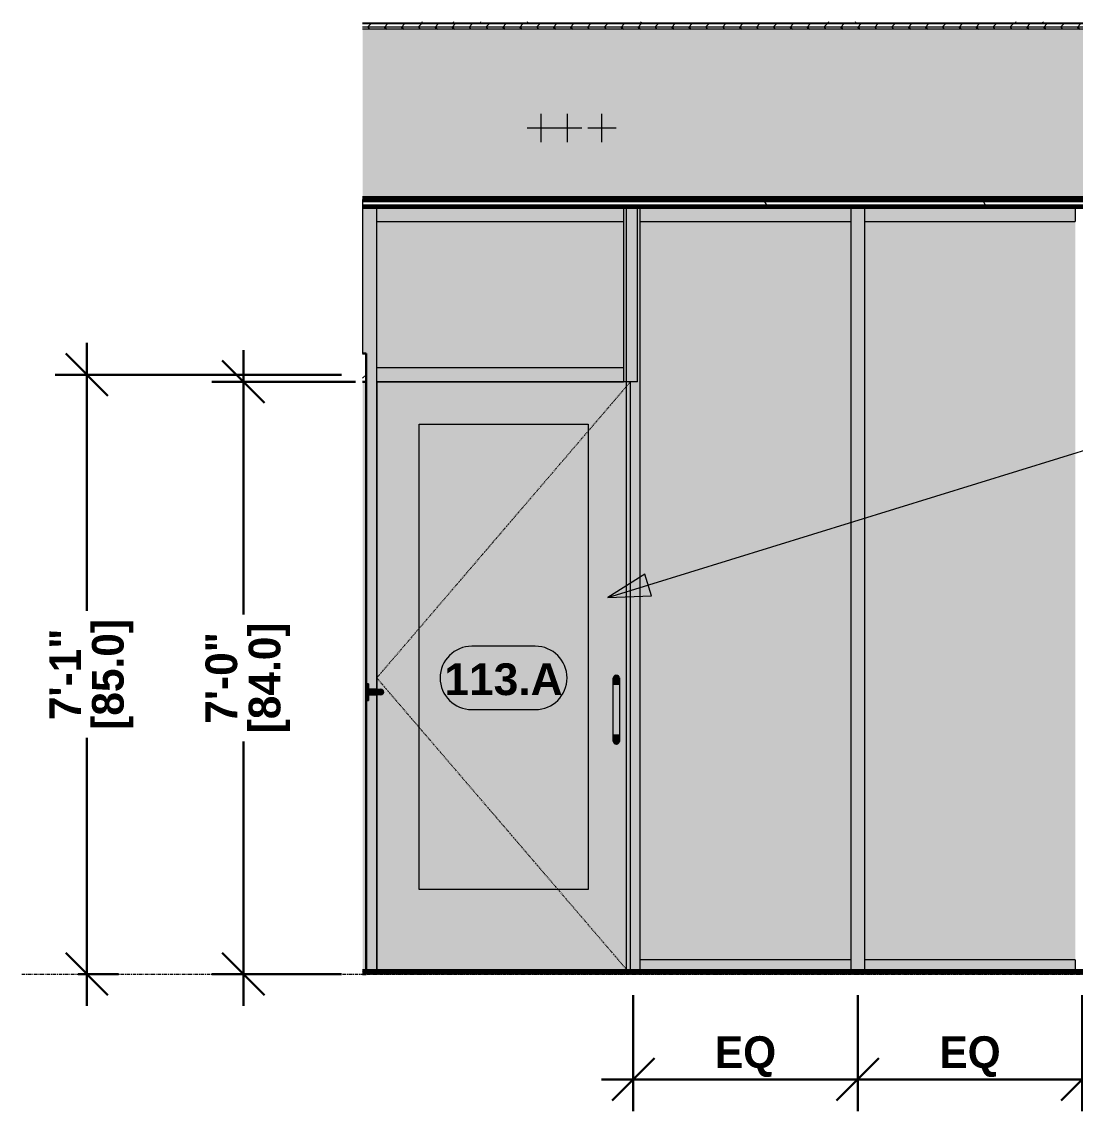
# Model space of a CAD drawing. Header units: inches. Extents: x -3547 to 717, y -19 to 229.
# Drawn here: x -982.1 to -832.6, y -19.5 to 135.1 of the extents above; entities that cross this region are included whole.
import ezdxf

# ---------------------------------------------------------------- set-up
doc = ezdxf.new("R2010")
doc.units = ezdxf.units.IN
doc.header["$MEASUREMENT"] = 0
doc.linetypes.add('Dash 1_16_', pattern=[0.125, 0.0625, -0.0625])
doc.linetypes.add('Grid Line 1_2_', pattern=[0.875, 0.5, -0.125, 0.125, -0.125])
for name, color, linetype, lineweight in [('0-5', 90, 'Continuous', 5), ('A-ANNO-DIMS-1', 211, 'Continuous', 30), ('A-CLNG-1', 7, 'Continuous', 18), ('A-CLNG-4', 10, 'Continuous', 60), ('A-CLNG-5', 251, 'Continuous', 5), ('A-CLNG-PATT-1', 250, 'Continuous', 9), ('A-DOOR', 31, 'Continuous', 18), ('A-DOOR-1', 31, 'Dash 1_16_', 9), ('A-DOOR-2', 31, 'Continuous', 9), ('A-DOOR-7', 31, 'Continuous', 30), ('A-DOOR-FRAM', 31, 'Continuous', 9), ('A-DOOR-FRAM-1', 31, 'Continuous', 18), ('A-DOOR-FRAM-4', 31, 'Continuous', 30), ('A-DOOR-GLAZ-1', 31, 'Continuous', 18), ('A-DOOR-IDEN', 31, 'Continuous', 9), ('A-FLOR-2', 8, 'Continuous', 5), ('A-FLOR-4', 10, 'Continuous', 60), ('A-FLOR-LEVL-1', 51, 'Grid Line 1_2_', 9), ('A-FLOR-MCUT-1', 7, 'Continuous', 18), ('A-FLOR-PATT-1', 250, 'Continuous', 9), ('A-FLOR-PATT-2', 253, 'Continuous', 9), ('A-FLOR-PATT-3', 252, 'Continuous', 9), ('A-GLAZ-CURT', 52, 'Continuous', 9), ('A-GLAZ-CWMG', 51, 'Continuous', 9), ('A-WALL', 113, 'Continuous', 18), ('G-ANNO-TEXT', 231, 'Continuous', 9), ('P-PIPE-CNTR', 3, 'Continuous', 9)]:
    doc.layers.add(name, color=color, linetype=linetype, lineweight=lineweight)
doc.styles.add('Arial_B', font='arialbd.ttf', dxfattribs={"height": 4.5})
doc.styles.add('Century Gothic_B', font='GOTHICB.TTF', dxfattribs={"height": 4.5})
doc.dimstyles.new('OD__1_16__Tol__', dxfattribs={"dimscale": 12, "dimtxt": 4.698757, "dimasz": 0.5, "dimexe": 0.375, "dimexo": 0.25, "dimgap": 0.0625, "dimtad": 1, "dimdec": 4, "dimrnd": 0.0625, "dimzin": 3, "dimdsep": 46, "dimlunit": 4, "dimtxsty": 'Century Gothic_B', "dimblk1": 'OBLIQUE', "dimblk2": 'OBLIQUE', "dimsah": 1, "dimcen": 0.09, "dimdle": 0.375, "dimazin": 0, "dimtfac": 1, "dimtdec": 4, "dimtix": 1, "dimtmove": 0, "dimatfit": 3, "dimfxl": 1, "dimtvp": 1, "dimtfill": 1, "dimfrac": 2, "dimtolj": 1, "dimtzin": 0, "dimlwd": 30, "dimlwe": 30, "dimarcsym": 2})
pattern_1 = [(0, (0, 0), (7.68, 1.92), [0.634, -5.126, 0.634, -5.126, -30.72]), (0, (0, 0), (7.68, 1.92), [-11.52, 0.634, -10.886, 0.634, -5.126, -13.44]), (0, (0, 0), (7.68, 1.92), [-28.8, 0.634, -3.206, 0.634, -8.966]), (120, (2.88, 0.96), (-5.50276878, 5.6910751), [0.634, -5.126, 0.634, -5.126, -30.72]), (120, (2.88, 0.96), (-5.50276878, 5.6910751), [-11.52, 0.634, -10.886, 0.634, -5.126, -13.44]), (120, (2.88, 0.96), (-5.50276878, 5.6910751), [-28.8, 0.634, -3.206, 0.634, -8.966]), (240, (3.84, 4.8), (-2.17723122, -7.6110751), [0.634, -5.126, 0.634, -5.126, -30.72]), (240, (3.84, 4.8), (-2.17723122, -7.6110751), [-11.52, 0.634, -10.886, 0.634, -5.126, -13.44]), (240, (3.84, 4.8), (-2.17723122, -7.6110751), [-28.8, 0.634, -3.206, 0.634, -8.966])]

# ---------------------------------------------------------------- blocks, each defined once
blk = doc.blocks.new('CTR - 1st Phase - Shell_rvt-3-INTERIOR ELEVATION - FITNESS ROOM _113_ - NORTH WALL')
at = {"layer": 'A-CLNG-5'}
blk.add_hatch(color=256, dxfattribs=at).paths.add_polyline_path([(11621.63, 109.5), (11641.24, 109.5), (11641.24, 109.88), (11644.16, 109.88), (11644.16, 110), (11474.15, 110), (11474.16, 109.5), (11608.15, 109.5)], flags=0)
at = {"layer": 'A-CLNG-PATT-1'}
h = blk.add_hatch(dxfattribs=at)
h.set_pattern_fill('FP_16', color=256, style=0, pattern_type=2)
h.set_pattern_definition([(0, (0, 0), (15.36, 3.84), [0.634, -10.886, 0.634, -10.886, -61.44]), (0, (0, 0), (15.36, 3.84), [-23.04, 0.634, -22.406, 0.634, -10.886, -26.88]), (0, (0, 0), (15.36, 3.84), [-57.6, 0.634, -7.046, 0.634, -18.566]), (120, (5.76, 1.92), (-11.0055376, 11.3821502), [0.634, -10.886, 0.634, -10.886, -61.44]), (120, (5.76, 1.92), (-11.0055376, 11.3821502), [-23.04, 0.634, -22.406, 0.634, -10.886, -26.88]), (120, (5.76, 1.92), (-11.0055376, 11.3821502), [-57.6, 0.634, -7.046, 0.634, -18.566]), (240, (7.68, 9.6), (-4.3544624, -15.2221502), [0.634, -10.886, 0.634, -10.886, -61.44]), (240, (7.68, 9.6), (-4.3544624, -15.2221502), [-23.04, 0.634, -22.406, 0.634, -10.886, -26.88]), (240, (7.68, 9.6), (-4.3544624, -15.2221502), [-57.6, 0.634, -7.046, 0.634, -18.566])])
h.paths.add_polyline_path([(11621.63, 108.87), (11641.24, 108.87), (11641.24, 109.5), (11474.15, 109.5), (11474.16, 108.87), (11608.14, 108.87)], flags=0)
at = {"layer": 'A-FLOR-2'}
blk.add_hatch(color=256, dxfattribs=at).paths.add_polyline_path([(11559.15, 134.75), (11644.16, 134.75), (11644.16, 134.87), (11474.15, 134.87), (11474.15, 134.75), (11516.65, 134.75)], flags=0)
at = {"layer": 'A-FLOR-PATT-1'}
h = blk.add_hatch(dxfattribs=at)
h.set_pattern_fill('FP_15', color=256, style=0, pattern_type=2)
h.set_pattern_definition([(135, (0, 0), (-2.12132034, -2.12132034), [])])
h.paths.add_polyline_path([(11637.99, 0), (11641.24, 0), (11641.24, 0.37), (11474.15, 0.37), (11474.16, 0), (11621.63, 0)], flags=0)
at = {"layer": 'A-FLOR-PATT-2'}
h = blk.add_hatch(dxfattribs=at)
h.set_pattern_fill('FP_13', color=256, style=0, pattern_type=2)
h.set_pattern_definition(pattern_1)
h.paths.add_polyline_path([(11644.16, 134.87), (11644.16, 135.06), (11474.15, 135.06), (11474.15, 134.87), (11559.15, 134.87)], flags=0)
h = blk.add_hatch(dxfattribs=at)
h.set_pattern_fill('FP_14', color=256, style=0, pattern_type=2)
h.set_pattern_definition([(0, (0, 0), (0, 2.399), []), (315, (0, 0), (2.3985062, 0), [3.393, -3.393]), (45, (0, 0), (2.3985062, 0), [3.393, -3.393])])
h.paths.add_polyline_path([(11559.15, 134), (11644.16, 134), (11644.16, 134.75), (11474.15, 134.75), (11474.15, 134), (11516.65, 134)], flags=0)
h = blk.add_hatch(dxfattribs=at)
h.set_pattern_fill('FP_13', color=256, style=0, pattern_type=2)
h.set_pattern_definition(pattern_1)
h.paths.add_polyline_path([(11516.65, -0.02), (11644.16, -0.02), (11644.16, 0), (11474.15, 0), (11474.15, -0.02), (11495.4, -0.02)], flags=0)
at = {"layer": 'A-FLOR-PATT-3'}
h = blk.add_hatch(dxfattribs=at)
h.set_pattern_fill('FP_12', color=256, style=0, pattern_type=2)
h.set_pattern_definition([(161.57, (0.24, 0.24), (-1.920451243, 0.000150352), [0, -13.661, 1.517, 0]), (18.43, (-0.24, 0.24), (-1.920451243, -0.000150352), [0, -13.661, 1.517, 0]), (108.43, (0.24, 0.24), (0.959969074, -4.80073665), [4.553, -10.625]), (71.57, (-0.24, 0.24), (0.959969074, 4.80073665), [4.553, -10.625])])
h.paths.add_polyline_path([(11474.15, 110), (11644.16, 110), (11644.16, 134), (11474.15, 134), (11474.15, 122.29)], flags=0)
at = {"layer": 'A-CLNG-1'}
blk.add_line((11644.16, 109.5), (11474.15, 109.5), dxfattribs=at)
at = {"layer": 'A-CLNG-4'}
for p, q in [((11644.16, 110), (11474.15, 110)), ((11474.15, 108.87), (11644.16, 108.87))]:
    blk.add_line(p, q, dxfattribs=at)
at = {"layer": 'A-FLOR-4'}
for p, q in [((11474.15, 110), (11644.16, 110)), ((11644.16, 0.37), (11474.15, 0.37))]:
    blk.add_line(p, q, dxfattribs=at)
at = {"layer": 'A-FLOR-MCUT-1'}
for p, q in [((11644.16, 134.87), (11474.15, 134.87)), ((11644.16, 134.75), (11474.15, 134.75)), ((11644.16, 134), (11474.15, 134)), ((11644.16, 0), (11474.15, 0))]:
    blk.add_line(p, q, dxfattribs=at)
blk = doc.blocks.new('STOREFRONT DOOR - WOOD STILE W_ GLASS INSET-2189325-INTERIOR ELEVATION - FITNESS ROOM _113_ - NORTH WALL')
at = {"layer": 'A-DOOR'}
for points in [[(11509.66, 41), (11510.16, 41), (11510.16, 42.5), (11509.97, 42.46), (11509.89, 42.41), (11509.79, 42.32), (11509.71, 42.19), (11509.67, 42.05), (11509.67, 41.93), (11509.67, 41.81), (11509.68, 41.07)], [(11510.66, 41), (11510.65, 41.13), (11510.62, 42.19), (11510.6, 42.25), (11510.47, 42.39), (11510.36, 42.46), (11510.29, 42.48), (11510.16, 42.48), (11510.16, 41), (11510.65, 41)], [(11509.66, 34), (11510.16, 34), (11510.16, 41), (11509.66, 41), (11509.66, 37.97)], [(11510.65, 34), (11510.66, 34), (11510.65, 41), (11510.16, 41), (11510.16, 34), (11510.6, 34)], [(11510.16, 32.5), (11510.16, 34), (11509.66, 34), (11509.68, 33.75), (11509.68, 32.87), (11509.77, 32.7), (11509.87, 32.6), (11509.97, 32.54), (11510.03, 32.52)], [(11510.16, 32.5), (11510.37, 32.55), (11510.46, 32.6), (11510.56, 32.7), (11510.6, 32.77), (11510.66, 32.93), (11510.66, 33.07), (11510.66, 33.14), (11510.65, 33.71), (11510.65, 34), (11510.16, 34), (11510.16, 32.52)]]:
    blk.add_hatch(color=256, dxfattribs=at).paths.add_polyline_path(points, flags=0)
at = {"layer": 'A-DOOR-FRAM-1'}
h = blk.add_hatch(color=256, dxfattribs=at)
h.paths.add_polyline_path([(11477.1, 0.38), (11512.16, 0.38), (11512.16, 84), (11476.16, 84), (11476.16, 40.39), (11476.41, 40.37), (11476.5, 40.37), (11476.85, 40.38), (11476.97, 40.33), (11477.05, 40.25), (11477.09, 40.2), (11477.13, 40.1), (11477.14, 40), (11477.13, 39.9), (11477.05, 39.75), (11476.97, 39.67), (11476.93, 39.65), (11476.8, 39.61), (11476.68, 39.62), (11476.59, 39.62), (11476.16, 39.61), (11476.16, 0.38), (11476.35, 0.38)], flags=0)
h.paths.add_polyline_path([(11506.16, 12), (11482.16, 12), (11482.16, 78), (11506.16, 78), (11506.16, 16.86)], flags=0)
h.paths.add_polyline_path([(11510.16, 32.5), (11509.97, 32.54), (11509.89, 32.59), (11509.81, 32.65), (11509.71, 32.8), (11509.67, 32.93), (11509.68, 33.08), (11509.67, 33.14), (11509.68, 33.71), (11509.66, 34), (11509.69, 41.34), (11509.68, 41.65), (11509.67, 41.85), (11509.67, 41.93), (11509.67, 42.07), (11509.71, 42.21), (11509.75, 42.27), (11509.84, 42.38), (11509.97, 42.46), (11510.03, 42.48), (11510.19, 42.5), (11510.36, 42.46), (11510.47, 42.39), (11510.54, 42.32), (11510.62, 42.19), (11510.66, 42.05), (11510.66, 41.93), (11510.66, 41.81), (11510.65, 41.07), (11510.66, 40.92), (11510.65, 32.87), (11510.55, 32.69), (11510.46, 32.6), (11510.36, 32.54), (11510.29, 32.52)], flags=0)
at = {"layer": 'A-DOOR-GLAZ-1'}
blk.add_hatch(color=256, dxfattribs=at).paths.add_polyline_path([(11506.16, 12), (11506.16, 78), (11482.16, 78), (11482.16, 12), (11495.4, 12)], flags=0)
at = {"layer": 'A-DOOR-1'}
for p, q in [((11476.16, 42), (11512.16, 84)), ((11511.84, 0.38), (11476.16, 42))]:
    blk.add_line(p, q, dxfattribs=at)
at = {"layer": 'A-DOOR-2'}
for p, q in [((11509.66, 41), (11509.66, 34)), ((11510.66, 34), (11510.66, 41))]:
    blk.add_line(p, q, dxfattribs=at)
at = {"layer": 'A-DOOR-2', "flags": 128}
for points in [[(11509.66, 42), (11509.66, 42), (11509.66, 42), (11509.66, 41.99), (11509.66, 41.99), (11509.66, 41.98), (11509.66, 41.97), (11509.66, 41.96), (11509.66, 41.95), (11509.66, 41.94), (11509.66, 41.92), (11509.66, 41.9), (11509.66, 41.89), (11509.66, 41.87), (11509.66, 41.85), (11509.66, 41.83), (11509.66, 41.8), (11509.66, 41.78), (11509.66, 41.75), (11509.66, 41.72), (11509.66, 41.7), (11509.66, 41.67), (11509.66, 41.64), (11509.66, 41.61), (11509.66, 41.57), (11509.66, 41.54), (11509.66, 41.51), (11509.66, 41.47), (11509.66, 41.44), (11509.66, 41.4), (11509.66, 41.36), (11509.66, 41.32), (11509.66, 41.29), (11509.66, 41.25), (11509.66, 41.21), (11509.66, 41.17), (11509.66, 41.13), (11509.66, 41.09), (11509.66, 41.05), (11509.66, 41.01), (11509.66, 41)], [(11510.66, 41), (11510.66, 41.04), (11510.66, 41.08), (11510.66, 41.12), (11510.66, 41.16), (11510.66, 41.2), (11510.66, 41.24), (11510.66, 41.28), (11510.66, 41.31), (11510.66, 41.35), (11510.66, 41.39), (11510.66, 41.43), (11510.66, 41.46), (11510.66, 41.5), (11510.66, 41.53), (11510.66, 41.56), (11510.66, 41.6), (11510.66, 41.63), (11510.66, 41.66), (11510.66, 41.69), (11510.66, 41.72), (11510.66, 41.74), (11510.66, 41.77), (11510.66, 41.8), (11510.66, 41.82), (11510.66, 41.84), (11510.66, 41.86), (11510.66, 41.88), (11510.66, 41.9), (11510.66, 41.92), (11510.66, 41.93), (11510.66, 41.95), (11510.66, 41.96), (11510.66, 41.97), (11510.66, 41.98), (11510.66, 41.99), (11510.66, 41.99), (11510.66, 42), (11510.66, 42), (11510.66, 42), (11510.66, 42)], [(11509.66, 34), (11509.66, 33.96), (11509.66, 33.92), (11509.66, 33.88), (11509.66, 33.84), (11509.66, 33.8), (11509.66, 33.76), (11509.66, 33.72), (11509.66, 33.69), (11509.66, 33.65), (11509.66, 33.61), (11509.66, 33.57), (11509.66, 33.54), (11509.66, 33.5), (11509.66, 33.47), (11509.66, 33.44), (11509.66, 33.4), (11509.66, 33.37), (11509.66, 33.34), (11509.66, 33.31), (11509.66, 33.28), (11509.66, 33.26), (11509.66, 33.23), (11509.66, 33.2), (11509.66, 33.18), (11509.66, 33.16), (11509.66, 33.14), (11509.66, 33.12), (11509.66, 33.1), (11509.66, 33.08), (11509.66, 33.07), (11509.66, 33.05), (11509.66, 33.04), (11509.66, 33.03), (11509.66, 33.02), (11509.66, 33.01), (11509.66, 33.01), (11509.66, 33), (11509.66, 33), (11509.66, 33), (11509.66, 33)], [(11510.66, 33), (11510.66, 33), (11510.66, 33), (11510.66, 33.01), (11510.66, 33.01), (11510.66, 33.02), (11510.66, 33.03), (11510.66, 33.04), (11510.66, 33.05), (11510.66, 33.06), (11510.66, 33.08), (11510.66, 33.1), (11510.66, 33.11), (11510.66, 33.13), (11510.66, 33.15), (11510.66, 33.17), (11510.66, 33.2), (11510.66, 33.22), (11510.66, 33.25), (11510.66, 33.28), (11510.66, 33.3), (11510.66, 33.33), (11510.66, 33.36), (11510.66, 33.39), (11510.66, 33.43), (11510.66, 33.46), (11510.66, 33.49), (11510.66, 33.53), (11510.66, 33.56), (11510.66, 33.6), (11510.66, 33.64), (11510.66, 33.68), (11510.66, 33.71), (11510.66, 33.75), (11510.66, 33.79), (11510.66, 33.83), (11510.66, 33.87), (11510.66, 33.91), (11510.66, 33.95), (11510.66, 33.99), (11510.66, 34)]]:
    blk.add_lwpolyline(points, dxfattribs=at)
at = {"layer": 'A-DOOR-FRAM'}
for p, q in [((11512.16, 84), (11476.16, 84)), ((11476.16, 84), (11476.16, 40.39)), ((11512.16, 0.38), (11512.16, 84)), ((11482.16, 78), (11506.16, 78)), ((11482.16, 12), (11482.16, 78)), ((11506.16, 78), (11506.16, 12)), ((11476.16, 39.61), (11476.16, 0.38)), ((11506.16, 12), (11482.16, 12))]:
    blk.add_line(p, q, dxfattribs=at)
blk = doc.blocks.new('Rectangular Mullion - 2_ x 4_ - INTERIOR-2183549-INTERIOR ELEVATION - FITNESS ROOM _113_ - NORTH WALL')
at = {"layer": 'A-GLAZ-CWMG'}
blk.add_hatch(color=256, dxfattribs=at).paths.add_polyline_path([(11474.66, 85), (11476.16, 85), (11476.16, 108.75), (11474.16, 108.75), (11474.16, 88), (11474.66, 88), (11474.66, 86)], flags=0)
for p in [(11474.16, 108.75), (11476.16, 85)]:
    blk.add_line(p, (11476.16, 108.75), dxfattribs=at)
blk = doc.blocks.new('System Panel - SINGLE PANE - SAFETY GLAZING-2186739-INTERIOR ELEVATION - FITNESS ROOM _113_ - NORTH WALL')
at = {"layer": 'A-GLAZ-CURT'}
blk.add_hatch(color=256, dxfattribs=at).paths.add_polyline_path([(11575.28, 2), (11575.28, 106.75), (11545.42, 106.75), (11545.42, 2), (11559.15, 2)], flags=0)
blk = doc.blocks.new('Rectangular Mullion - 2_ x 4_ - INTERIOR-2183520-INTERIOR ELEVATION - FITNESS ROOM _113_ - NORTH WALL')
at = {"layer": 'A-GLAZ-CWMG'}
blk.add_hatch(color=256, dxfattribs=at).paths.add_polyline_path([(11511.16, 106.75), (11511.16, 108.75), (11476.16, 108.75), (11476.16, 106.75)], flags=0)
for p, q in [((11476.16, 106.75), (11476.16, 108.75)), ((11511.16, 108.75), (11476.16, 108.75)), ((11511.16, 108.75), (11511.16, 106.75)), ((11476.16, 106.75), (11511.16, 106.75))]:
    blk.add_line(p, q, dxfattribs=at)
blk = doc.blocks.new('Rectangular Mullion - 2_ x 4_ - INTERIOR-2186734-INTERIOR ELEVATION - FITNESS ROOM _113_ - NORTH WALL')
at = {"layer": 'A-GLAZ-CWMG'}
blk.add_hatch(color=256, dxfattribs=at).paths.add_polyline_path([(11543.42, 106.75), (11543.42, 108.75), (11513.56, 108.75), (11513.56, 106.75), (11516.65, 106.75)], flags=0)
for p, q in [((11513.56, 106.75), (11513.56, 108.75)), ((11543.42, 108.75), (11513.56, 108.75)), ((11543.42, 108.75), (11543.42, 106.75)), ((11513.56, 106.75), (11543.42, 106.75))]:
    blk.add_line(p, q, dxfattribs=at)
blk = doc.blocks.new('Rectangular Mullion - 2_ x 4_ - INTERIOR-2186728-INTERIOR ELEVATION - FITNESS ROOM _113_ - NORTH WALL')
at = {"layer": 'A-GLAZ-CWMG'}
blk.add_hatch(color=256, dxfattribs=at).paths.add_polyline_path([(11575.28, 106.75), (11575.28, 108.75), (11550.96, 108.75), (11550.96, 106.75), (11559.15, 106.75)], flags=0)
for p, q in [((11575.28, 108.75), (11550.96, 108.75)), ((11575.28, 108.75), (11575.28, 106.75)), ((11550.96, 106.75), (11575.28, 106.75))]:
    blk.add_line(p, q, dxfattribs=at)
blk = doc.blocks.new('Rectangular Mullion - 2_ x 4_ - INTERIOR-2186737-INTERIOR ELEVATION - FITNESS ROOM _113_ - NORTH WALL')
at = {"layer": 'A-GLAZ-CWMG'}
blk.add_hatch(color=256, dxfattribs=at).paths.add_polyline_path([(11550.96, 0.38), (11550.96, 2), (11545.42, 2), (11545.42, 0.38)], flags=0)
for p in [(11545.42, 0.38), (11550.96, 2)]:
    blk.add_line(p, (11545.42, 2), dxfattribs=at)
blk = doc.blocks.new('Rectangular Mullion - 2_ x 4_ - INTERIOR-2183529-INTERIOR ELEVATION - FITNESS ROOM _113_ - NORTH WALL')
at = {"layer": 'A-GLAZ-CWMG'}
blk.add_hatch(color=256, dxfattribs=at).paths.add_polyline_path([(11545.42, 0.38), (11545.42, 85), (11543.42, 85), (11543.42, 0.38)], flags=0)
for p, q in [((11543.42, 85), (11543.42, 0.38)), ((11545.42, 0.38), (11545.42, 85))]:
    blk.add_line(p, q, dxfattribs=at)
blk = doc.blocks.new('System Panel - Glazed-2151797-INTERIOR ELEVATION - FITNESS ROOM _113_ - NORTH WALL')
at = {"layer": 'A-GLAZ-CURT'}
blk.add_hatch(color=256, dxfattribs=at).paths.add_polyline_path([(11511.16, 86), (11511.16, 106.75), (11476.16, 106.75), (11476.16, 86)], flags=0)
blk = doc.blocks.new('Rectangular Mullion - 2_ x 4_ - INTERIOR-2183554-INTERIOR ELEVATION - FITNESS ROOM _113_ - NORTH WALL')
at = {"layer": 'A-GLAZ-CWMG'}
h = blk.add_hatch(color=256, dxfattribs=at)
h.paths.add_polyline_path([(11476.16, 0.38), (11476.16, 39.61), (11474.98, 39.61), (11474.98, 38.82), (11474.66, 38.82), (11474.66, 0.38)], flags=0)
h.paths.add_polyline_path([(11476.16, 40.39), (11476.16, 85), (11474.66, 85), (11474.66, 41.18), (11474.98, 41.18), (11474.98, 40.39), (11476.16, 40.39)], flags=0)
for p, q in [((11476.16, 40.39), (11476.16, 85)), ((11476.16, 0.38), (11476.16, 39.61))]:
    blk.add_line(p, q, dxfattribs=at)
blk = doc.blocks.new('Rectangular Mullion - 2_ x 4_ - INTERIOR-2183530-INTERIOR ELEVATION - FITNESS ROOM _113_ - NORTH WALL')
at = {"layer": 'A-GLAZ-CWMG'}
blk.add_hatch(color=256, dxfattribs=at).paths.add_polyline_path([(11506.16, 84), (11511.16, 84), (11511.16, 86), (11476.16, 86), (11476.16, 84), (11482.16, 84)], flags=0)
for p, q in [((11476.16, 84), (11476.16, 86)), ((11511.16, 86), (11476.16, 86)), ((11511.16, 86), (11511.16, 84)), ((11476.16, 84), (11511.16, 84))]:
    blk.add_line(p, q, dxfattribs=at)
blk = doc.blocks.new('Rectangular Mullion - 2_ x 4_ - INTERIOR-2328709-INTERIOR ELEVATION - FITNESS ROOM _113_ - NORTH WALL')
at = {"layer": 'A-GLAZ-CWMG'}
blk.add_hatch(color=256, dxfattribs=at).paths.add_polyline_path([(11511.56, 84), (11511.56, 85), (11513.16, 85), (11513.16, 108.75), (11511.16, 108.75), (11511.16, 84)], flags=0)
for p, q in [((11511.16, 108.75), (11513.16, 108.75)), ((11511.16, 108.75), (11511.16, 84)), ((11513.16, 84), (11513.16, 108.75)), ((11513.16, 84), (11511.16, 84))]:
    blk.add_line(p, q, dxfattribs=at)
blk = doc.blocks.new('Rectangular Mullion - 2_ x 4_ - INTERIOR-2183532-INTERIOR ELEVATION - FITNESS ROOM _113_ - NORTH WALL')
at = {"layer": 'A-GLAZ-CWMG'}
blk.add_hatch(color=256, dxfattribs=at).paths.add_polyline_path([(11545.42, 85), (11545.42, 108.75), (11543.42, 108.75), (11543.42, 85)], flags=0)
for p, q in [((11543.42, 108.75), (11545.42, 108.75)), ((11543.42, 108.75), (11543.42, 85)), ((11545.42, 85), (11545.42, 108.75))]:
    blk.add_line(p, q, dxfattribs=at)
blk = doc.blocks.new('HOLLOW METAL - HM - WOOD LEAF - 3-0 x 7-0-2191990-INTERIOR ELEVATION - FITNESS ROOM _113_ - NORTH WALL')
at = {"layer": 'A-DOOR-2'}
h = blk.add_hatch(dxfattribs=at)
h.set_pattern_fill('FP_18', color=256, style=0, pattern_type=2)
h.set_pattern_definition([(45, (0, 0), (-3.1819805, 3.1819805), [])])
h.paths.add_polyline_path([(11474.66, 84), (11474.66, 88), (11474.15, 88), (11474.16, 84)], flags=0)
for points in [[(11474.15, 0.38), (11474.66, 0.38), (11474.66, 84), (11474.15, 84), (11474.15, 33.75)], [(11474.98, 40), (11474.98, 41.18), (11474.66, 41.18), (11474.66, 40)], [(11475.47, 40), (11476.16, 40), (11476.16, 40.39), (11474.98, 40.38), (11474.98, 40)], [(11476.16, 40), (11476.36, 40), (11476.38, 40.13), (11476.41, 40.2), (11476.47, 40.28), (11476.63, 40.37), (11476.62, 40.38), (11476.36, 40.38), (11476.31, 40.39), (11476.16, 40.37), (11476.16, 40.08)], [(11476.75, 39.61), (11476.85, 39.62), (11476.97, 39.67), (11477.05, 39.75), (11477.09, 39.8), (11477.13, 39.9), (11477.14, 40), (11477.13, 40.1), (11477.05, 40.25), (11477.03, 40.28), (11476.95, 40.34), (11476.8, 40.39), (11476.68, 40.38), (11476.62, 40.37), (11476.55, 40.34), (11476.47, 40.28), (11476.38, 40.13), (11476.37, 40.08), (11476.36, 40), (11476.37, 39.9), (11476.41, 39.8), (11476.47, 39.72), (11476.55, 39.66), (11476.65, 39.62)], [(11474.98, 38.82), (11474.98, 40), (11474.66, 40), (11474.66, 38.82)], [(11476.16, 39.61), (11476.16, 40), (11474.98, 40), (11474.98, 39.61), (11476.08, 39.61)], [(11476.16, 39.61), (11476.21, 39.62), (11476.61, 39.62), (11476.62, 39.63), (11476.55, 39.66), (11476.47, 39.72), (11476.38, 39.87), (11476.38, 39.83), (11476.35, 40), (11476.16, 40), (11476.16, 39.61)]]:
    blk.add_hatch(color=256, dxfattribs=at).paths.add_polyline_path(points, flags=0)
for p, q in [((11474.98, 41.18), (11474.66, 41.18)), ((11474.98, 41.18), (11474.98, 40)), ((11476.16, 40.39), (11474.98, 40.39)), ((11474.66, 38.82), (11474.98, 38.82)), ((11474.98, 40), (11474.98, 38.82)), ((11474.98, 39.61), (11476.16, 39.61))]:
    blk.add_line(p, q, dxfattribs=at)
at = {"layer": 'A-DOOR-2', "flags": 128}
for points in [[(11476.16, 40.39), (11476.18, 40.39), (11476.21, 40.39), (11476.23, 40.39), (11476.25, 40.39), (11476.28, 40.39), (11476.3, 40.39), (11476.32, 40.39), (11476.35, 40.39), (11476.37, 40.39), (11476.39, 40.39), (11476.41, 40.39), (11476.43, 40.39), (11476.45, 40.39), (11476.47, 40.39), (11476.49, 40.39), (11476.51, 40.39), (11476.53, 40.39), (11476.55, 40.39), (11476.57, 40.39), (11476.58, 40.39), (11476.6, 40.39), (11476.62, 40.39), (11476.63, 40.39), (11476.64, 40.39), (11476.66, 40.39), (11476.67, 40.39), (11476.68, 40.39), (11476.69, 40.39), (11476.7, 40.39), (11476.71, 40.39)], [(11476.71, 39.61), (11476.7, 39.61), (11476.69, 39.61), (11476.68, 39.61), (11476.67, 39.61), (11476.66, 39.61), (11476.65, 39.61), (11476.63, 39.61), (11476.62, 39.61), (11476.6, 39.61), (11476.59, 39.61), (11476.57, 39.61), (11476.55, 39.61), (11476.54, 39.61), (11476.52, 39.61), (11476.5, 39.61), (11476.48, 39.61), (11476.46, 39.61), (11476.44, 39.61), (11476.42, 39.61), (11476.4, 39.61), (11476.37, 39.61), (11476.35, 39.61), (11476.33, 39.61), (11476.31, 39.61), (11476.28, 39.61), (11476.26, 39.61), (11476.24, 39.61), (11476.21, 39.61), (11476.19, 39.61), (11476.17, 39.61), (11476.16, 39.61)]]:
    blk.add_lwpolyline(points, dxfattribs=at)
at = {"layer": 'A-DOOR-2'}
for start, end in [(0, 180), (180, 0)]:
    blk.add_arc((11476.75, 40), 0.394, start, end, dxfattribs=at)
at = {"layer": 'A-DOOR-7'}
for p, q in [((11474.66, 84), (11474.15, 84)), ((11474.66, 0), (11474.66, 84)), ((11474.15, 0), (11474.66, 0))]:
    blk.add_line(p, q, dxfattribs=at)
at = {"layer": 'A-DOOR-FRAM-4'}
for p, q in [((11474.66, 88), (11474.15, 88)), ((11474.66, 84), (11474.66, 88)), ((11474.15, 84), (11474.66, 84))]:
    blk.add_line(p, q, dxfattribs=at)
blk = doc.blocks.new('System Panel - SINGLE PANE - SAFETY GLAZING-2186740-INTERIOR ELEVATION - FITNESS ROOM _113_ - NORTH WALL')
at = {"layer": 'A-GLAZ-CURT'}
blk.add_hatch(color=256, dxfattribs=at).paths.add_polyline_path([(11543.42, 2), (11543.42, 106.75), (11513.56, 106.75), (11513.56, 2), (11516.65, 2)], flags=0)
blk = doc.blocks.new('Rectangular Mullion - 2_ x 4_ - INTERIOR-2186727-INTERIOR ELEVATION - FITNESS ROOM _113_ - NORTH WALL')
at = {"layer": 'A-GLAZ-CWMG'}
blk.add_hatch(color=256, dxfattribs=at).paths.add_polyline_path([(11550.96, 106.75), (11550.96, 108.75), (11545.42, 108.75), (11545.42, 106.75)], flags=0)
for p, q in [((11545.42, 106.75), (11545.42, 108.75)), ((11550.96, 108.75), (11545.42, 108.75)), ((11545.42, 106.75), (11550.96, 106.75))]:
    blk.add_line(p, q, dxfattribs=at)
blk = doc.blocks.new('Rectangular Mullion - 2_ x 4_ - INTERIOR-2186736-INTERIOR ELEVATION - FITNESS ROOM _113_ - NORTH WALL')
at = {"layer": 'A-GLAZ-CWMG'}
blk.add_hatch(color=256, dxfattribs=at).paths.add_polyline_path([(11513.56, 0.38), (11543.42, 0.38), (11543.42, 2), (11513.56, 2)], flags=0)
for p, q in [((11513.56, 0.38), (11513.56, 2)), ((11543.42, 2), (11513.56, 2)), ((11543.42, 2), (11543.42, 0.38))]:
    blk.add_line(p, q, dxfattribs=at)
blk = doc.blocks.new('Rectangular Mullion - 2_ x 4_ - INTERIOR-2186730-INTERIOR ELEVATION - FITNESS ROOM _113_ - NORTH WALL')
at = {"layer": 'A-GLAZ-CWMG'}
blk.add_hatch(color=256, dxfattribs=at).paths.add_polyline_path([(11550.96, 0.38), (11575.28, 0.38), (11575.28, 2), (11550.96, 2)], flags=0)
for q in [(11550.96, 2), (11575.28, 0.38)]:
    blk.add_line((11575.28, 2), q, dxfattribs=at)
blk = doc.blocks.new('_Oblique')
at = {"color": 0, "linetype": 'ByBlock', "lineweight": -2}
blk.add_line((-0.5, -0.5), (0.5, 0.5), dxfattribs=at)
blk = doc.blocks.new('DIMBLOCK1-INTERIOR ELEVATION - FITNESS ROOM _113_ - NORTH WALL')
at = {"layer": 'A-ANNO-DIMS-1', "color": 0, "lineweight": 30, "transparency": 16777216}
for p, q in [((-950.64, -4.5), (-950.64, 88.5)), ((-934.72, 84), (-955.14, 84)), ((-936.72, 0), (-955.14, 0))]:
    blk.add_line(p, q, dxfattribs=at)
at = {"layer": 'Defpoints', "color": 0, "transparency": 16777216}
for p in [(-950.64, 84), (-931.72, 84), (-933.72, 0)]:
    blk.add_point(p, dxfattribs=at)
at = {"layer": 'A-ANNO-DIMS-1', "color": 0, "lineweight": 30, "transparency": 16777216, "xscale": 5.999999999999999, "yscale": 5.999999999999999, "zscale": 5.999999999999999}
for p, rotation in [((-950.64, 84), 90), ((-950.64, 0), 270)]:
    blk.add_blockref('_Oblique', p, dxfattribs=dict(at, rotation=rotation))
at = {"layer": 'A-ANNO-DIMS-1', "color": 0, "transparency": 16777216, "insert": (-953.75, 42), "char_height": 4.5, "attachment_point": 5, "rotation": 90, "style": 'Century Gothic_B', "bg_fill": 3, "box_fill_scale": 1.25, "bg_fill_color": 256, "bg_fill_true_color": 13158600, "bg_fill_transparency": 0}
blk.add_mtext('\\A1;7\'-0"', dxfattribs=at)
at = {"layer": 'A-ANNO-DIMS-1', "color": 0, "transparency": 16777216, "insert": (-946.97, 42), "char_height": 4.5, "attachment_point": 5, "rotation": 90, "style": 'Century Gothic_B', "bg_fill": 3, "box_fill_scale": 1.25, "bg_fill_color": 256, "bg_fill_true_color": 13158600, "bg_fill_transparency": 0}
blk.add_mtext('\\A1;[84.0]', dxfattribs=at)
blk = doc.blocks.new('DIMBLOCK2-INTERIOR ELEVATION - FITNESS ROOM _113_ - NORTH WALL')
at = {"layer": 'A-ANNO-DIMS-1', "color": 0, "lineweight": 30, "transparency": 16777216}
for p, q in [((-972.87, -4.5), (-972.87, 89.5)), ((-936.72, 85), (-977.37, 85)), ((-974.11, 0), (-968.37, 0))]:
    blk.add_line(p, q, dxfattribs=at)
at = {"layer": 'Defpoints', "color": 0, "transparency": 16777216}
for p in [(-972.87, 85), (-933.72, 85), (-977.11, 0)]:
    blk.add_point(p, dxfattribs=at)
at = {"layer": 'A-ANNO-DIMS-1', "color": 0, "lineweight": 30, "transparency": 16777216, "xscale": 5.999999999999999, "yscale": 5.999999999999999, "zscale": 5.999999999999999}
for p, rotation in [((-972.87, 85), 90), ((-972.87, 0), 270)]:
    blk.add_blockref('_Oblique', p, dxfattribs=dict(at, rotation=rotation))
at = {"layer": 'A-ANNO-DIMS-1', "color": 0, "transparency": 16777216, "insert": (-975.93, 42.5), "char_height": 4.5, "attachment_point": 5, "rotation": 90, "style": 'Century Gothic_B', "bg_fill": 3, "box_fill_scale": 1.25, "bg_fill_color": 256, "bg_fill_true_color": 13158600, "bg_fill_transparency": 0}
blk.add_mtext('\\A1;7\'-1"', dxfattribs=at)
at = {"layer": 'A-ANNO-DIMS-1', "color": 0, "transparency": 16777216, "insert": (-969.21, 42.5), "char_height": 4.5, "attachment_point": 5, "rotation": 90, "style": 'Century Gothic_B', "bg_fill": 3, "box_fill_scale": 1.25, "bg_fill_color": 256, "bg_fill_true_color": 13158600, "bg_fill_transparency": 0}
blk.add_mtext('\\A1;[85.0]', dxfattribs=at)
blk = doc.blocks.new('Door Tag - Plans-594102-INTERIOR ELEVATION - FITNESS ROOM _113_ - NORTH WALL')
at = {"layer": 'A-DOOR-IDEN'}
for p, q in [((11498.66, 46.5), (11489.66, 46.5)), ((11489.66, 37.5), (11498.66, 37.5))]:
    blk.add_line(p, q, dxfattribs=at)
for centre, start, end in [((11489.66, 42), 90, 270), ((11498.66, 42), 270, 90)]:
    blk.add_arc(centre, 4.5, start, end, dxfattribs=at)
blk = doc.blocks.new('DIMBLOCK3-INTERIOR ELEVATION - FITNESS ROOM _113_ - NORTH WALL')
at = {"layer": 'A-ANNO-DIMS-1', "color": 0, "lineweight": 30, "transparency": 16777216}
for p, q in [((-895.33, -3), (-895.33, -19.45)), ((-863.47, -3), (-863.47, -19.45)), ((-899.83, -14.95), (-858.97, -14.95))]:
    blk.add_line(p, q, dxfattribs=at)
at = {"layer": 'Defpoints', "color": 0, "transparency": 16777216}
for p in [(-895.33, 0), (-863.47, 0), (-863.47, -14.95)]:
    blk.add_point(p, dxfattribs=at)
at = {"layer": 'A-ANNO-DIMS-1', "color": 0, "lineweight": 30, "transparency": 16777216, "xscale": 5.999999999999999, "yscale": 5.999999999999999, "zscale": 5.999999999999999, "rotation": 180}
blk.add_blockref('_Oblique', (-895.33, -14.95), dxfattribs=at)
at = {"layer": 'A-ANNO-DIMS-1', "color": 0, "lineweight": 30, "transparency": 16777216, "xscale": 5.999999999999999, "yscale": 5.999999999999999, "zscale": 5.999999999999999}
blk.add_blockref('_Oblique', (-863.47, -14.95), dxfattribs=at)
at = {"layer": 'A-ANNO-DIMS-1', "color": 0, "transparency": 16777216, "insert": (-879.4, -11.72), "char_height": 4.5, "attachment_point": 5, "style": 'Century Gothic_B', "bg_fill": 3, "box_fill_scale": 1.25, "bg_fill_color": 256, "bg_fill_true_color": 13158600, "bg_fill_transparency": 0}
blk.add_mtext('\\A1;EQ', dxfattribs=at)
blk = doc.blocks.new('DIMBLOCK4-INTERIOR ELEVATION - FITNESS ROOM _113_ - NORTH WALL')
at = {"layer": 'A-ANNO-DIMS-1', "color": 0, "lineweight": 30, "transparency": 16777216}
for p, q in [((-863.47, -3), (-863.47, -19.45)), ((-831.61, -3), (-831.61, -19.45)), ((-867.97, -14.95), (-827.11, -14.95))]:
    blk.add_line(p, q, dxfattribs=at)
at = {"layer": 'Defpoints', "color": 0, "transparency": 16777216}
for p in [(-863.47, 0), (-831.61, 0), (-831.61, -14.95)]:
    blk.add_point(p, dxfattribs=at)
at = {"layer": 'A-ANNO-DIMS-1', "color": 0, "lineweight": 30, "transparency": 16777216, "xscale": 5.999999999999999, "yscale": 5.999999999999999, "zscale": 5.999999999999999, "rotation": 180}
blk.add_blockref('_Oblique', (-863.47, -14.95), dxfattribs=at)
at = {"layer": 'A-ANNO-DIMS-1', "color": 0, "lineweight": 30, "transparency": 16777216, "xscale": 5.999999999999999, "yscale": 5.999999999999999, "zscale": 5.999999999999999}
blk.add_blockref('_Oblique', (-831.61, -14.95), dxfattribs=at)
at = {"layer": 'A-ANNO-DIMS-1', "color": 0, "transparency": 16777216, "insert": (-847.54, -11.72), "char_height": 4.5, "attachment_point": 5, "style": 'Century Gothic_B', "bg_fill": 3, "box_fill_scale": 1.25, "bg_fill_color": 256, "bg_fill_true_color": 13158600, "bg_fill_transparency": 0}
blk.add_mtext('\\A1;EQ', dxfattribs=at)
blk = doc.blocks.new('DIMBLOCK5-INTERIOR ELEVATION - FITNESS ROOM _113_ - NORTH WALL')
at = {"layer": 'A-ANNO-DIMS-1', "color": 0, "lineweight": 30, "transparency": 16777216}
for p, q in [((-831.61, -3), (-831.61, -19.45)), ((-799.76, -3), (-799.76, -19.45)), ((-836.11, -14.95), (-795.26, -14.95))]:
    blk.add_line(p, q, dxfattribs=at)
at = {"layer": 'Defpoints', "color": 0, "transparency": 16777216}
for p in [(-831.61, 0), (-799.76, 0), (-799.76, -14.95)]:
    blk.add_point(p, dxfattribs=at)
at = {"layer": 'A-ANNO-DIMS-1', "color": 0, "lineweight": 30, "transparency": 16777216, "xscale": 5.999999999999999, "yscale": 5.999999999999999, "zscale": 5.999999999999999, "rotation": 180}
blk.add_blockref('_Oblique', (-831.61, -14.95), dxfattribs=at)
at = {"layer": 'A-ANNO-DIMS-1', "color": 0, "lineweight": 30, "transparency": 16777216, "xscale": 5.999999999999999, "yscale": 5.999999999999999, "zscale": 5.999999999999999}
blk.add_blockref('_Oblique', (-799.76, -14.95), dxfattribs=at)
at = {"layer": 'A-ANNO-DIMS-1', "color": 0, "transparency": 16777216, "insert": (-815.68, -11.72), "char_height": 4.5, "attachment_point": 5, "style": 'Century Gothic_B', "bg_fill": 3, "box_fill_scale": 1.25, "bg_fill_color": 256, "bg_fill_true_color": 13158600, "bg_fill_transparency": 0}
blk.add_mtext('\\A1;EQ', dxfattribs=at)

msp = doc.modelspace()

# ---------------------------------------------------------------- hatches: boundary and pattern name
at = {"layer": 'G-ANNO-TEXT'}
msp.add_hatch(color=256, dxfattribs=at).paths.add_polyline_path([(-898.94938, 53.4036), (-892.7422, 53.63929), (-893.69165, 56.7113)], flags=0)

# ---------------------------------------------------------------- linework, layer by layer
at = {"layer": 'A-FLOR-LEVL-1'}
msp.add_line((-982.09925, 0), (-715.36169, 0), dxfattribs=at)
at = {"layer": 'A-WALL'}
for p, q in [((-933.72425, 109.875), (-933.74301, 109.875)), ((-933.72425, 88), (-933.72425, 109.875)), ((-933.74301, 88), (-933.72425, 88))]:
    msp.add_line(p, q, dxfattribs=at)
at = {"layer": 'G-ANNO-TEXT'}
for p, q in [((-898.94938, 53.4036), (-737.82793, 103.20053)), ((-893.69165, 56.7113), (-898.94938, 53.4036)), ((-892.7422, 53.63929), (-893.69165, 56.7113)), ((-898.94938, 53.4036), (-892.7422, 53.63929))]:
    msp.add_line(p, q, dxfattribs=at)
at = {"layer": 'P-PIPE-CNTR'}
for p, q in [((-908.39807, 118), (-908.39807, 122)), ((-904.64071, 118), (-904.64071, 122)), ((-899.76872, 118), (-899.76872, 122)), ((-910.39807, 120), (-906.39807, 120)), ((-906.64071, 120), (-902.64071, 120)), ((-901.76872, 120), (-897.76872, 120))]:
    msp.add_line(p, q, dxfattribs=at)

# ---------------------------------------------------------------- block references
at = {"layer": '0-5'}
msp.add_blockref('CTR - 1st Phase - Shell_rvt-3-INTERIOR ELEVATION - FITNESS ROOM _113_ - NORTH WALL', (-12407.88865, 0), dxfattribs=at)
at = {"layer": 'A-DOOR'}
msp.add_blockref('STOREFRONT DOOR - WOOD STILE W_ GLASS INSET-2189325-INTERIOR ELEVATION - FITNESS ROOM _113_ - NORTH WALL', (-12407.88865, 0), dxfattribs=at)
at = {"layer": 'A-DOOR-2'}
msp.add_blockref('HOLLOW METAL - HM - WOOD LEAF - 3-0 x 7-0-2191990-INTERIOR ELEVATION - FITNESS ROOM _113_ - NORTH WALL', (-12407.88865, 0), dxfattribs=at)
at = {"layer": 'A-DOOR-IDEN'}
msp.add_blockref('Door Tag - Plans-594102-INTERIOR ELEVATION - FITNESS ROOM _113_ - NORTH WALL', (-12407.88865, 0), dxfattribs=at)
at = {"layer": 'A-GLAZ-CURT'}
for name in ['System Panel - Glazed-2151797-INTERIOR ELEVATION - FITNESS ROOM _113_ - NORTH WALL', 'System Panel - SINGLE PANE - SAFETY GLAZING-2186740-INTERIOR ELEVATION - FITNESS ROOM _113_ - NORTH WALL', 'System Panel - SINGLE PANE - SAFETY GLAZING-2186739-INTERIOR ELEVATION - FITNESS ROOM _113_ - NORTH WALL']:
    msp.add_blockref(name, (-12407.88865, 0), dxfattribs=at)
at = {"layer": 'A-GLAZ-CWMG'}
for name, p in [('Rectangular Mullion - 2_ x 4_ - INTERIOR-2183549-INTERIOR ELEVATION - FITNESS ROOM _113_ - NORTH WALL', (-12407.88865, 0)), ('Rectangular Mullion - 2_ x 4_ - INTERIOR-2183520-INTERIOR ELEVATION - FITNESS ROOM _113_ - NORTH WALL', (-12407.88865, 0)), ('Rectangular Mullion - 2_ x 4_ - INTERIOR-2328709-INTERIOR ELEVATION - FITNESS ROOM _113_ - NORTH WALL', (-12407.88865, 0)), ('Rectangular Mullion - 2_ x 4_ - INTERIOR-2183532-INTERIOR ELEVATION - FITNESS ROOM _113_ - NORTH WALL', (-12439.74529, 0)), ('Rectangular Mullion - 2_ x 4_ - INTERIOR-2186734-INTERIOR ELEVATION - FITNESS ROOM _113_ - NORTH WALL', (-12407.88865, 0)), ('Rectangular Mullion - 2_ x 4_ - INTERIOR-2183532-INTERIOR ELEVATION - FITNESS ROOM _113_ - NORTH WALL', (-12407.88865, 0)), ('Rectangular Mullion - 2_ x 4_ - INTERIOR-2186727-INTERIOR ELEVATION - FITNESS ROOM _113_ - NORTH WALL', (-12407.88865, 0)), ('Rectangular Mullion - 2_ x 4_ - INTERIOR-2186728-INTERIOR ELEVATION - FITNESS ROOM _113_ - NORTH WALL', (-12407.88865, 0)), ('Rectangular Mullion - 2_ x 4_ - INTERIOR-2183554-INTERIOR ELEVATION - FITNESS ROOM _113_ - NORTH WALL', (-12407.88865, 0)), ('Rectangular Mullion - 2_ x 4_ - INTERIOR-2183530-INTERIOR ELEVATION - FITNESS ROOM _113_ - NORTH WALL', (-12407.88865, 0)), ('Rectangular Mullion - 2_ x 4_ - INTERIOR-2183529-INTERIOR ELEVATION - FITNESS ROOM _113_ - NORTH WALL', (-12439.74529, 0)), ('Rectangular Mullion - 2_ x 4_ - INTERIOR-2183529-INTERIOR ELEVATION - FITNESS ROOM _113_ - NORTH WALL', (-12407.88865, 0)), ('Rectangular Mullion - 2_ x 4_ - INTERIOR-2186736-INTERIOR ELEVATION - FITNESS ROOM _113_ - NORTH WALL', (-12407.88865, 0)), ('Rectangular Mullion - 2_ x 4_ - INTERIOR-2186737-INTERIOR ELEVATION - FITNESS ROOM _113_ - NORTH WALL', (-12407.88865, 0)), ('Rectangular Mullion - 2_ x 4_ - INTERIOR-2186730-INTERIOR ELEVATION - FITNESS ROOM _113_ - NORTH WALL', (-12407.88865, 0))]:
    msp.add_blockref(name, p, dxfattribs=at)

# ---------------------------------------------------------------- texts
at = {"layer": 'A-DOOR-IDEN', "insert": (-922.12601, 44.06979), "char_height": 4.5, "width": 20.1495, "attachment_point": 1, "style": 'Arial_B'}
msp.add_mtext('113.A', dxfattribs=at)

# ---------------------------------------------------------------- next in the draw order: dimensions: what is measured, and where the dimension line sits
at = {"layer": 'A-ANNO-DIMS-1'}
dim = msp.add_linear_dim(base=(-950.63579, 84), p1=(-933.72425, 0), p2=(-931.72425, 84), angle=90, dimstyle='OD__1_16__Tol__', override={"dimpost": '<>\\X', "dimfxl": 84.023806}, dxfattribs=at)
dim.commit()
dim.dimension.update_dxf_attribs({"geometry": 'DIMBLOCK1-INTERIOR ELEVATION - FITNESS ROOM _113_ - NORTH WALL', "text_midpoint": (-950.63579, 42)})
dim = msp.add_linear_dim(base=(-863.46917, -14.95345), p1=(-895.32581, 0), p2=(-863.46917, 0), text='EQ', dimstyle='OD__1_16__Tol__', override={"dimpost": '<>\\X', "dimfxl": 31.856641}, dxfattribs=at)
dim.commit()
dim.dimension.update_dxf_attribs({"geometry": 'DIMBLOCK3-INTERIOR ELEVATION - FITNESS ROOM _113_ - NORTH WALL', "text_midpoint": (-879.39749, -11.71942)})

# ---------------------------------------------------------------- next in the draw order: dimensions: what is measured, and where the dimension line sits
dim = msp.add_linear_dim(base=(-972.87183, 85), p1=(-977.11447, 0), p2=(-933.72425, 85), angle=90, dimstyle='OD__1_16__Tol__', override={"dimpost": '<>\\X', "dimfxl": 95.43433}, dxfattribs=at)
dim.commit()
dim.dimension.update_dxf_attribs({"geometry": 'DIMBLOCK2-INTERIOR ELEVATION - FITNESS ROOM _113_ - NORTH WALL', "text_midpoint": (-972.87183, 42.5)})
dim = msp.add_linear_dim(base=(-831.61253, -14.95345), p1=(-863.46917, 0), p2=(-831.61253, 0), text='EQ', dimstyle='OD__1_16__Tol__', override={"dimpost": '<>\\X', "dimfxl": 31.856641}, dxfattribs=at)
dim.commit()
dim.dimension.update_dxf_attribs({"geometry": 'DIMBLOCK4-INTERIOR ELEVATION - FITNESS ROOM _113_ - NORTH WALL', "text_midpoint": (-847.54085, -11.71942)})

# ---------------------------------------------------------------- next in the draw order: dimensions: what is measured, and where the dimension line sits
dim = msp.add_linear_dim(base=(-799.75589, -14.95345), p1=(-831.61253, 0), p2=(-799.75589, 0), text='EQ', dimstyle='OD__1_16__Tol__', override={"dimpost": '<>\\X', "dimfxl": 31.856641}, dxfattribs=at)
dim.commit()
dim.dimension.update_dxf_attribs({"geometry": 'DIMBLOCK5-INTERIOR ELEVATION - FITNESS ROOM _113_ - NORTH WALL', "text_midpoint": (-815.68421, -11.71942)})

doc.saveas('drawing.dxf')
